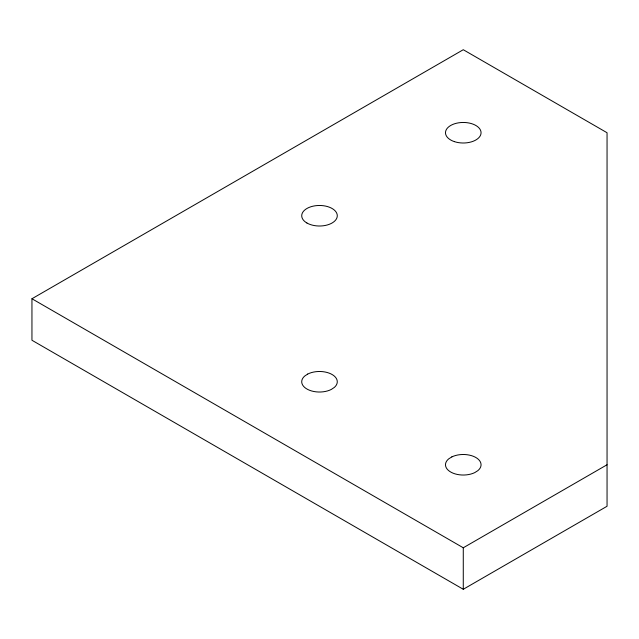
<?xml version="1.0" encoding="UTF-8"?>
<svg xmlns="http://www.w3.org/2000/svg" width="639" height="639" viewBox="0 0 639 639"><rect width="100%" height="100%" fill="white"/><g stroke="black" fill="none" stroke-linecap="round" stroke-linejoin="round"><path stroke-width="0.96" d="M31.95 298.748L463.275 49.722L607.05 132.736L607.05 506.264L463.275 589.278L31.95 340.252L31.95 298.748L463.275 547.775L607.05 464.761M463.275 547.775L463.275 589.278M307.678 374.079L304.643 376.107A17.788 10.272 0 0 0 307.862 389.526A17.788 10.272 0 0 0 331.322 389.431L334.357 387.402A17.788 10.272 0 0 0 331.138 373.991A17.788 10.272 0 0 0 307.678 374.079M451.845 456.893L448.706 458.866A17.788 10.272 0 0 0 451.254 472.333A17.788 10.272 0 0 0 474.705 472.636L477.844 470.655A17.788 10.272 0 0 0 475.296 457.189A17.788 10.272 0 0 0 451.845 456.893M306.92 223.003A17.788 10.272 0 0 0 336.681 218.402A17.788 10.272 0 0 0 314.899 205.822A17.788 10.272 0 0 0 306.92 223.003M454.377 141.626A17.788 10.272 0 0 0 481.063 132.736A17.788 10.272 0 0 0 454.377 123.838A17.788 10.272 0 0 0 454.377 141.626"/></g></svg>
